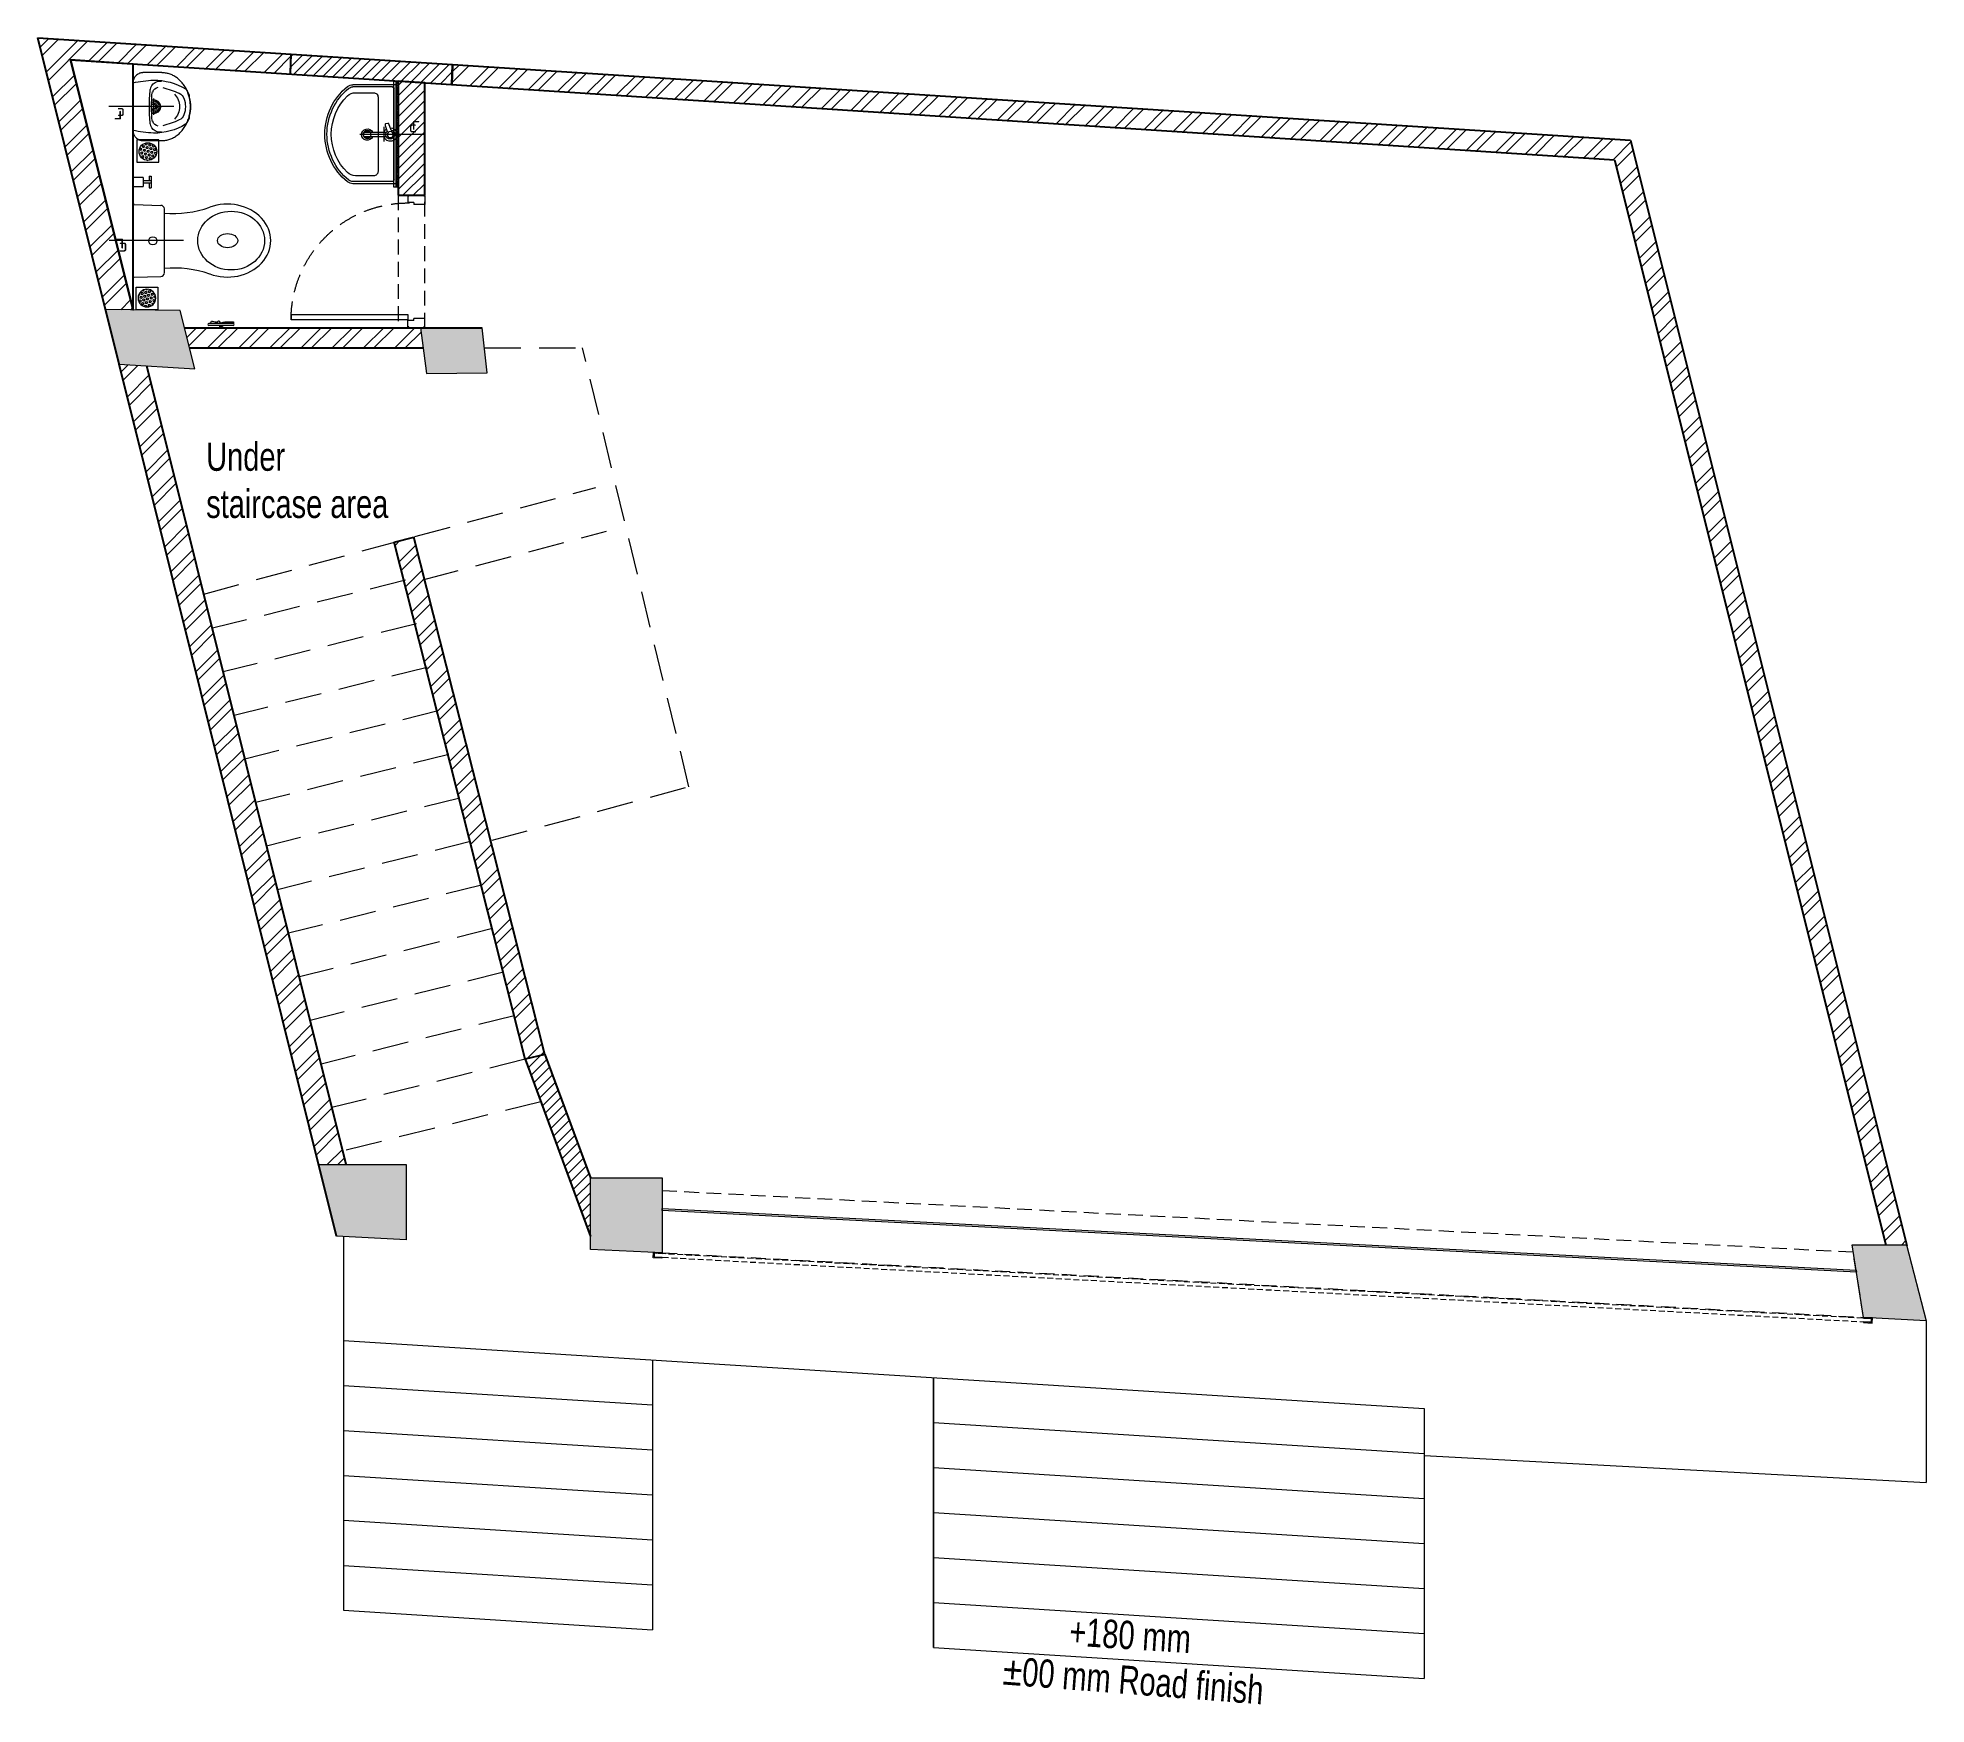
# Model space of a CAD drawing. Header units: feet. Extents: x -3473 to 7210, y -6058 to 3369.
import ezdxf

# ---------------------------------------------------------------- set-up
doc = ezdxf.new("R2010")
doc.units = ezdxf.units.FT
doc.header["$LTSCALE"] = 33
doc.header["$MEASUREMENT"] = 0
for name, pattern in [('( Hidden )', [0.375, 0.25, -0.125]), ('CENTER', [2, 1.25, -0.25, 0.25, -0.25]), ('DOT2', [0.125, 0, -0.125]), ('HIDDEN', [9.525, 6.35, -3.175]), ('HIDDEN2', [4.7625, 3.175, -1.5875]), ('HIDDENX2', [0.75, 0.5, -0.25])]:
    doc.linetypes.add(name, pattern=pattern)
for name, color, linetype, lineweight in [('A-COL', 243, 'Continuous', 9), ('A-Glazing', 4, 'Continuous', 20), ('A-shutter', 8, 'Continuous', 18), ('A-STAIR', 6, 'Continuous', 5), ('beam', 90, 'Continuous', 9), ('centerline-toilets', 2, 'CENTER', 13), ('column hatch', 5, 'Continuous', 0), ('Door', 2, 'Continuous', 13), ('ele', 252, 'Continuous', 13), ('Fhitting', 152, 'Continuous', 30), ('LENS-DIM', 252, 'Continuous', 5), ('LENS-DOOR', 34, 'Continuous', 20), ('LN-HATCH', 251, 'Continuous', 0), ('Mirror', 150, 'Continuous', 20), ('Panelling', 65, 'Continuous', 18), ('PARTITION', 22, 'Continuous', 30), ('rolling shutter', 1, 'Continuous', 5), ('Toilet', 5, 'Continuous', 9)]:
    doc.layers.add(name, color=color, linetype=linetype, lineweight=lineweight)
doc.layers.add('A-WALL', color=1, linetype='Continuous')
doc.styles.get("Standard").update_dxf_attribs({"font": 'GILC____.TTF'})
pattern_1 = [(225, (-8978160.31, 5277344.56), (88.2999593, -88.2999593), []), (225, (-8978219.18, 5277344.56), (88.2999593, -88.2999593), [])]
pattern_2 = [(225, (-8978160.31, 5277344.562), (29.43331977, -29.43331977), [])]

# ---------------------------------------------------------------- blocks, each defined once
blk = doc.blocks.new('*U10')
at = {"layer": 'A-shutter', "color": 5, "ltscale": 10}
for points in [[(41038450, -1561539), (41038450, -1561544), (41038405, -1561544), (41038405, -1561564), (41038450, -1561564), (41038450, -1561569), (41038400, -1561569), (41038400, -1561539)], [(41045256, -1561539), (41045256, -1561544), (41045301, -1561544), (41045301, -1561564), (41045256, -1561564), (41045256, -1561569), (41045306, -1561569), (41045306, -1561539)]]:
    blk.add_lwpolyline(points, close=True, dxfattribs=at)
at = {"layer": 'A-shutter', "color": 5, "linetype": 'HIDDENX2', "ltscale": 2}
blk.add_lwpolyline([(41038405, -1561544), (41038405, -1561564), (41045301, -1561564), (41045301, -1561544)], close=True, dxfattribs=at)
blk = doc.blocks.new('DLF-RSP-AR-CD-DWG-4DT-3113$0$X-TYPICAL TOILET UPPER FLOORS - 02$0$urinals')
at = {"layer": 'Toilet'}
for p, q in [((0, -16), (0, 8)), ((0, -105), (0, -161)), ((-46, -115), (46, -115))]:
    blk.add_line(p, q, dxfattribs=at)
blk.add_lwpolyline([(135, 0), (-135, 0, 0.036949), (-150, -116, 0.138094), (-100, -297, 0.221721), (-52, -318, 0.062656), (0, -325, 0.062656), (52, -318, 0.221721), (100, -297, 0.138094), (150, -116, 0.036949)], format="xyb", close=True, dxfattribs=at)
for centre, radius, start, end in [((-94, -145), 47.1, 93.3708, 154.4824), ((3, -1238), 1145, 90.1625, 95.0265), ((-51, -225), 119, 89.5454, 105.8857), ((0, -996), 891, 89.9918, 93.182), ((0, -115), 40, 167.428, 12.572), ((0, -115), 33, 164.1814, 15.8186), ((0, -115), 32, 163.6049, 16.3951), ((0, -115), 22.6, 155.6653, 24.3347), ((0, -115), 14.7, 139.9109, 40.0891), ((-3, -1238), 1145, 84.9735, 89.8375), ((0, -996), 891, 86.818, 90.0082), ((51, -225), 119, 74.1143, 90.4546), ((94, -145), 47.1, 25.5176, 86.6292), ((-91, -153), 53.8, 148.4868, 188.6401), ((-71, -150), 40.2, 106.7016, 169.725), ((414, -38), 538, 193.994, 204.5632), ((-414, -38), 538, 335.4368, 346.006), ((71, -150), 40.2, 10.275, 73.2984), ((91, -153), 53.8, 351.3599, 31.5132), ((-30, -241), 50, 204.5632, 250.4606), ((-2, -165), 97.6, 225, 270.9552), ((-2, -161), 135, 250.4606, 270.6492), ((2, -165), 97.6, 269.0448, 315), ((2, -161), 135, 269.3508, 289.5394), ((30, -241), 50, 289.5394, 335.4368)]:
    blk.add_arc(centre, radius, start, end, dxfattribs=at)
blk.add_open_spline([(135, 0), (105, 0), (76, 0), (-13, 0), (-73, 0), (-133, 0), (-133, 0), (-134, 0), (-134, 0), (-135, 0), (-135, 0), (-135, 0), (-135, 0), (-135, 0), (-135, 0), (-135, 0), (-135, 0), (-135, 0), (-135, 0), (-135, 0), (-135, 0), (-135, 0), (-135, 0), (-136, 0), (-136, 0), (-136, 0), (-137, 0), (-138, 0), (-138, 0), (-141, 0), (-142, 0), (-146, -1), (-149, -2), (-155, -3), (-158, -5), (-163, -7), (-166, -9), (-171, -13), (-173, -15), (-178, -19), (-180, -22), (-184, -27), (-185, -29), (-188, -35), (-189, -38), (-191, -43), (-191, -46), (-192, -50), (-192, -51), (-192, -52), (-192, -54), (-193, -56), (-193, -56), (-193, -57), (-193, -57), (-193, -57), (-193, -57), (-193, -57), (-193, -57), (-193, -57), (-193, -57), (-193, -58), (-193, -58), (-193, -58), (-193, -58), (-193, -58), (-193, -58), (-193, -58), (-193, -59), (-193, -59), (-193, -60), (-193, -61), (-193, -62), (-193, -65), (-193, -66), (-193, -72), (-193, -75), (-193, -86), (-193, -93), (-193, -114), (-193, -128), (-193, -146), (-193, -145), (-193, -149), (-193, -150), (-193, -154), (-193, -156), (-193, -159), (-193, -159), (-193, -159), (-193, -159), (-193, -160), (-193, -160), (-193, -160), (-193, -160), (-193, -160), (-193, -160), (-193, -160), (-193, -160), (-193, -160), (-193, -160), (-193, -160), (-193, -161), (-193, -161), (-193, -161), (-193, -162), (-193, -162), (-192, -164), (-192, -165), (-192, -168), (-192, -170), (-192, -176), (-191, -180), (-189, -191), (-188, -198), (-183, -212), (-180, -219), (-173, -233), (-169, -240), (-159, -253), (-154, -259), (-142, -271), (-136, -277), (-123, -287), (-115, -292), (-101, -301), (-93, -305), (-77, -311), (-69, -314), (-53, -319), (-44, -321), (-28, -323), (-20, -324), (-9, -325), (-7, -325), (-3, -325), (-1, -325), (2, -325), (4, -325), (8, -325), (11, -325), (21, -324), (27, -323), (42, -321), (50, -319), (67, -315), (75, -312), (92, -305), (100, -301), (115, -292), (123, -288), (136, -277), (143, -271), (155, -259), (160, -252), (170, -238), (174, -231), (181, -217), (184, -210), (188, -195), (190, -188), (191, -179), (191, -178), (192, -174), (192, -171), (192, -168), (192, -167), (192, -164), (192, -162), (192, -160), (192, -160), (192, -160), (192, -160), (192, -160), (192, -159), (192, -159), (192, -159), (192, -158), (192, -157), (192, -156), (192, -155), (192, -152), (192, -150), (192, -143), (192, -144), (192, -132), (192, -124), (192, -99), (192, -82), (192, -65), (192, -64), (192, -62), (192, -60), (192, -58), (192, -58), (192, -57), (192, -57), (192, -57), (192, -57), (192, -57), (192, -57), (192, -57), (192, -57), (192, -57), (192, -57), (192, -56), (192, -56), (192, -55), (192, -55), (192, -53), (192, -52), (192, -48), (191, -46), (190, -40), (189, -37), (186, -31), (184, -28), (180, -22), (178, -19), (173, -14), (170, -12), (164, -8), (161, -6), (155, -3), (151, -2), (145, -1), (142, 0), (137, 0), (136, 0), (135, 0)], degree=3, knots=[0, 0, 0, 0, 0.329607, 0.329607, 0.988822, 0.988822, 0.996691, 0.996691, 0.998638, 0.998638, 0.99992, 0.99992, 1.000227, 1.000227, 1.000534, 1.000534, 1.001148, 1.001148, 1.002375, 1.002375, 1.00483, 1.00483, 1.009739, 1.009739, 1.019558, 1.019558, 1.039196, 1.039196, 1.078472, 1.078472, 1.157024, 1.157024, 1.314128, 1.314128, 1.471232, 1.471232, 1.628335, 1.628335, 1.785439, 1.785439, 1.942543, 1.942543, 2.099647, 2.099647, 2.256751, 2.256751, 2.413855, 2.413855, 2.450944, 2.450944, 2.525122, 2.525122, 2.556641, 2.556641, 2.563699, 2.563699, 2.567479, 2.567479, 2.57001, 2.57001, 2.570783, 2.570783, 2.572328, 2.572328, 2.573873, 2.573873, 2.576964, 2.576964, 2.583145, 2.583145, 2.595507, 2.595507, 2.620232, 2.620232, 2.669681, 2.669681, 2.76858, 2.76858, 2.966376, 2.966376, 3.36197, 3.36197, 3.45996, 3.45996, 3.491387, 3.491387, 3.554241, 3.554241, 3.562213, 3.562213, 3.566829, 3.566829, 3.570018, 3.570018, 3.570684, 3.570684, 3.571294, 3.571294, 3.571904, 3.571904, 3.573124, 3.573124, 3.575564, 3.575564, 3.580444, 3.580444, 3.590203, 3.590203, 3.609723, 3.609723, 3.648762, 3.648762, 3.72684, 3.72684, 3.861362, 3.861362, 3.995884, 3.995884, 4.130406, 4.130406, 4.264928, 4.264928, 4.39945, 4.39945, 4.533972, 4.533972, 4.668494, 4.668494, 4.803016, 4.803016, 4.937539, 4.937539, 5.072061, 5.072061, 5.118026, 5.118026, 5.144558, 5.144558, 5.17109, 5.17109, 5.224154, 5.224154, 5.330281, 5.330281, 5.468863, 5.468863, 5.607445, 5.607445, 5.746027, 5.746027, 5.884609, 5.884609, 6.023191, 6.023191, 6.161773, 6.161773, 6.300355, 6.300355, 6.438937, 6.438937, 6.577519, 6.577519, 6.602876, 6.602876, 6.653589, 6.653589, 6.673028, 6.673028, 6.711906, 6.711906, 6.713712, 6.713712, 6.715518, 6.715518, 6.719129, 6.719129, 6.726351, 6.726351, 6.740796, 6.740796, 6.769686, 6.769686, 6.827466, 6.827466, 6.943027, 6.943027, 7.174147, 7.174147, 7.636387, 7.636387, 7.659394, 7.659394, 7.705407, 7.705407, 7.71212, 7.71212, 7.713128, 7.713128, 7.714137, 7.714137, 7.716153, 7.716153, 7.720185, 7.720185, 7.728249, 7.728249, 7.744378, 7.744378, 7.776636, 7.776636, 7.841152, 7.841152, 7.970184, 7.970184, 8.14844, 8.14844, 8.326696, 8.326696, 8.504953, 8.504953, 8.683209, 8.683209, 8.861465, 8.861465, 9.039722, 9.039722, 9.217978, 9.217978, 9.283185, 9.283185, 9.283185, 9.283185], dxfattribs=at)
blk = doc.blocks.new('jALI')
at = {"layer": 'Toilet', "ltscale": 5}
h = blk.add_hatch(dxfattribs=at)
h.set_pattern_fill('HEX', color=256, scale=50, angle=135, double=1)
h.set_pattern_definition([(135, (-344825.863, 460708.187), (-7.65465545, -7.65465545), [6.25, -12.5]), (255, (-344825.863, 460708.187), (10.4564538, -2.80179835), [6.25, -12.5]), (195, (-344830.282, 460712.606), (2.80179835, -10.4564538), [6.25, -12.5])])
edge = h.paths.add_edge_path()
edge.add_arc((-393188, 163648), 50, -90, 270)
blk.add_lwpolyline([(-393250, 163582), (-393126, 163582), (-393126, 163709), (-393250, 163709)], close=True, dxfattribs=at)
blk.add_circle((-393188, 163648), 50, dxfattribs=at)
blk = doc.blocks.new('Urinal')
at = {"layer": 'centerline-toilets', "linetype": 'HIDDEN', "ltscale": 10}
blk.add_line((0, 231), (0, -137), dxfattribs=at)
at = {"layer": 'Fhitting', "lineweight": 0, "ltscale": 0.5, "rotation": 180}
blk.add_blockref('DLF-RSP-AR-CD-DWG-4DT-3113$0$X-TYPICAL TOILET UPPER FLOORS - 02$0$urinals', (0, 0), dxfattribs=at)
at = {"layer": 'Fhitting', "lineweight": 0, "ltscale": 0.5, "xscale": -1, "rotation": 90}
blk.add_blockref('jALI', (163394, -393104), dxfattribs=at)
at = {"layer": 'centerline-toilets', "linetype": 'DOT2', "insert": (-31, -69), "char_height": 75, "width": 495.83, "attachment_point": 5, "rotation": 270}
blk.add_mtext('{\\fISOCPEUR|b0|i0|c0|p34;℄}', dxfattribs=at)
blk = doc.blocks.new('A$Ced05df80')
at = {"layer": 'centerline-toilets', "linetype": 'HIDDEN', "ltscale": 10}
blk.add_line((19, 395), (-402, 395), dxfattribs=at)
at = {"layer": 'Toilet'}
for p, q in [((-267, 194), (-267, 595)), ((-261, 600), (-110, 594)), ((-90, 575), (-90, 212)), ((-261, 189), (-110, 193)), ((300, -73), (162, -73)), ((300, -85), (162, -85)), ((240, -91), (222, -91)), ((222, -91), (222, -97)), ((240, -97), (222, -97)), ((225, -91), (225, -85)), ((237, -91), (237, -85)), ((240, -91), (240, -97))]:
    blk.add_line(p, q, dxfattribs=at)
blk.add_circle((-155, 394), 22.9, dxfattribs=at)
for centre, radius, start, end in [((-261, 595), 5.72, 87.9546, 180), ((-109, 575), 19.3, 0.3509, 90.8981), ((-41, 1171), 623, 265.4383, 289.4804), ((-36, -382), 622, 70.9381, 95.003), ((-261, 194), 5.72, 180, 272.0454), ((-109, 212), 19.3, 269.1019, 359.6491), ((162, -79), 6, 90, 270), ((300, -79), 6, 270, 90)]:
    blk.add_arc(centre, radius, start, end, dxfattribs=at)
blk.add_ellipse((288, 395), major_axis=(-189, 0), ratio=0.878788, dxfattribs=at)
for centre, major_axis, ratio, start_param, end_param in [((267, 395), (-245, 0), 0.842028, 7.436326, 11.41323), ((268, 395), (-57.2, 0), 0.7, 1.570796326794896, 7.853981633974482)]:
    blk.add_ellipse(centre, major_axis=major_axis, ratio=ratio, start_param=start_param, end_param=end_param, dxfattribs=at)
blk.add_open_spline([(174, -73), (174, -70), (172, -57), (192, -62), (213, -68), (211, -58), (224, -58), (220, -75), (265, -57), (280, -68), (303, -63), (302, -70), (301, -73)], degree=3, knots=[0, 0, 0, 0, 9.744972, 33.823887, 47.583551, 49.497915, 60.560502, 63.822284, 93.508019, 135.756925, 141.904352, 150.301906, 150.301906, 150.301906, 150.301906], dxfattribs=at)
at = {"layer": 'Fhitting', "lineweight": 0, "ltscale": 0.5, "xscale": -1}
blk.add_blockref('jALI', (-393376, -163578), dxfattribs=at)
at = {"layer": 'centerline-toilets', "linetype": 'DOT2', "insert": (-324, 359), "char_height": 85.83, "width": 567.4, "attachment_point": 5, "rotation": 180}
blk.add_mtext('{\\fISOCPEUR|b0|i0|c0|p34;℄}', dxfattribs=at)
blk = doc.blocks.new('*U9')
at = {"layer": 'LENS-DOOR'}
for p, q in [((547492, 1778574), (547492, 1779235)), ((547523, 1779235), (547492, 1779235)), ((547523, 1779235), (547523, 1778574)), ((547447, 1778569), (547452, 1778569)), ((547447, 1778484), (547447, 1778569)), ((547452, 1778574), (547489, 1778574)), ((547452, 1778569), (547452, 1778574)), ((547489, 1778540), (547489, 1778574)), ((547489, 1778540), (547499, 1778540)), ((547523, 1778574), (547492, 1778574)), ((547499, 1778479), (547499, 1778540)), ((548145, 1778479), (548145, 1778540)), ((548156, 1778540), (548145, 1778540)), ((548192, 1778574), (548156, 1778574)), ((548156, 1778540), (548156, 1778574)), ((548192, 1778569), (548192, 1778574)), ((548197, 1778569), (548192, 1778569)), ((548197, 1778484), (548197, 1778569)), ((547447, 1778484), (547452, 1778484)), ((547452, 1778479), (547452, 1778484)), ((547452, 1778479), (547499, 1778479)), ((548192, 1778479), (548145, 1778479)), ((548192, 1778479), (548192, 1778484)), ((548197, 1778484), (548192, 1778484))]:
    blk.add_line(p, q, dxfattribs=at)
at = {"layer": 'LENS-DOOR', "color": 7, "linetype": 'HIDDEN2', "extrusion": (0, 0, -1)}
blk.add_ellipse((547492, 1778574), major_axis=(661, 0), ratio=1, start_param=-1.570791, end_param=0.051209, dxfattribs=at)
blk = doc.blocks.new('Wash Basin')
at = {"layer": 'PARTITION', "lineweight": 9}
h = blk.add_hatch(dxfattribs=at)
h.set_pattern_fill('ANSI38', color=256, scale=70, angle=990, style=0, double=1)
h.set_pattern_definition([(315, (-64.7135, -33.325), (6.18718, 6.18718), []), (45, (-64.7135, -33.325), (6.18718, 18.56155), [21.875, -13.125])])
h.paths.add_polyline_path([(300, -22), (-300, -22), (-300, -34), (300, -34)])
at = {"layer": 'centerline-toilets', "linetype": 'HIDDEN', "ltscale": 10}
blk.add_line((0, -238), (0, 130), dxfattribs=at)
at = {"layer": 'Mirror', "ltscale": 0.5}
blk.add_lwpolyline([(-300, -34), (-300, -46), (300, -46), (300, -34)], close=True, dxfattribs=at)
at = {"layer": 'Panelling', "lineweight": 9}
blk.add_lwpolyline([(-300, -22), (-300, -34), (300, -34), (300, -22)], close=True, dxfattribs=at)
at = {"layer": 'Toilet', "ltscale": 100}
for p, q in [((-280, -32), (-280, -278)), ((-270, -22), (270, -22)), ((-268, -55), (-268, -278)), ((-258, -45), (258, -45)), ((-15, -89), (-15, -208)), ((11, -208), (11, -89)), ((268, -55), (268, -278)), ((280, -32), (280, -278))]:
    blk.add_line(p, q, dxfattribs=at)
blk.add_lwpolyline([(41, -103), (-41, -103)], dxfattribs=at)
blk.add_lwpolyline([(23, -62), (58, -74, -0.414214), (61, -81), (58, -93, -0.414214), (50, -96), (16, -85)], format="xyb", dxfattribs=at)
blk.add_lwpolyline([(-235, -264, 0.191896), (-217, -309, 0.420236), (217, -309, 0.191896), (235, -264), (235, -161, 0.414214), (210, -136), (-210, -136, 0.414214), (-235, -161)], format="xyb", close=True, dxfattribs=at)
for centre, radius in [((-2, -67), 17.5), ((-2, -197), 22.5)]:
    blk.add_circle(centre, radius, dxfattribs=at)
for centre, radius, start, end in [((-270, -32), 10, 90, 180), ((-258, -55), 10, 90, 180), ((258, -55), 10, 0, 90), ((270, -32), 10, 0, 90), ((-2, -197), 32.1, 113.0898, 66.246), ((-2, -197), 20.5, 128.0403, 237.2899), ((-2, -197), 20.5, 304.4733, 50.7332), ((-230, -278), 50, 180, 218.4461), ((0, -89), 348, 219.2826, 320.7174), ((-230, -278), 38, 180, 218.4461), ((0, -89), 336, 219.313, 320.687), ((230, -278), 38, 321.5539, 0), ((230, -278), 50, 321.5539, 0)]:
    blk.add_arc(centre, radius, start, end, dxfattribs=at)
for centre, major_axis, start_param, end_param in [((-2, -67), (0, 38.3), 4.720493, 9.081982), ((-2, -67), (-0.2, -25.6), 1.769108, 7.074098), ((-2, -67), (0, 38.3), 3.484555, 4.083576), ((-2, -208), (-9.04, 9.04), 0.785398, 3.926991)]:
    blk.add_ellipse(centre, major_axis=major_axis, ratio=1, start_param=start_param, end_param=end_param, dxfattribs=at)
at = {"layer": 'centerline-toilets', "linetype": 'DOT2', "insert": (33, 62), "char_height": 75, "width": 495.83, "attachment_point": 5, "rotation": 90}
blk.add_mtext('{\\fISOCPEUR|b0|i0|c0|p34;℄}', dxfattribs=at)

msp = doc.modelspace()

# ---------------------------------------------------------------- hatches: boundary and pattern name
at = {"layer": 'column hatch'}
h = msp.add_hatch(color=8, dxfattribs=at)
h.dxf.hatch_style = 1
h.paths.add_polyline_path([(-2667, 1826), (-3089, 1832), (-3012, 1522), (-2585, 1495)])
h.paths.add_polyline_path([(-958, 1728), (-1308, 1728), (-1274, 1469), (-930, 1473)])
h = msp.add_hatch(color=8, dxfattribs=at)
h.dxf.hatch_style = 1
h.paths.add_polyline_path([(-1388, -3006), (-1883, -3006), (-1782, -3410), (-1388, -3431)])
h.paths.add_polyline_path([(60, -3080), (-347, -3080), (-346, -3486), (60, -3505)])
h.paths.add_polyline_path([(7099, -3460), (6790, -3460), (6855, -3870), (7210, -3889), (7210, -3889)])
at = {"layer": 'LN-HATCH'}
h = msp.add_hatch(dxfattribs=at)
h.set_pattern_fill('ANSI32', color=256, scale=333, angle=180)
h.set_pattern_definition(pattern_1)
h.paths.add_polyline_path([(-2855, 1512), (-3012, 1522), (-1883, -3006), (-1728, -3006)])
h.paths.add_polyline_path([(-2040, 3276), (-3473, 3369), (-3089, 1832), (-2934, 1829), (-3287, 3243), (-2044, 3162)])
h.paths.add_polyline_path([(-1127, 3218), (-1131, 3104), (5447, 2678), (6981, -3460), (7099, -3460), (5537, 2789)])
h = msp.add_hatch(dxfattribs=at)
h.set_pattern_fill('ANSI31', color=256, scale=333, angle=180)
h.set_pattern_definition(pattern_2)
h.paths.add_polyline_path([(-2040, 3276), (-2043, 3173), (-2044, 3162), (-1131, 3104), (-1127, 3218)])
h = msp.add_hatch(dxfattribs=at)
h.set_pattern_fill('ANSI31', color=256, scale=333, angle=180)
h.paths.add_polyline_path([(-1434, 2478), (-1284, 2478), (-1284, 3113), (-1434, 3123)])
h = msp.add_hatch(dxfattribs=at)
h.set_pattern_fill('ANSI32', color=256, scale=333, angle=180)
h.set_pattern_definition(pattern_1)
h.paths.add_polyline_path([(-1308, 1728), (-2643, 1728), (-2615, 1614), (-1293, 1614)])
h = msp.add_hatch(dxfattribs=at)
h.set_pattern_fill('ANSI32', color=256, scale=333, angle=180)
h.set_pattern_definition(pattern_1)
h.paths.add_polyline_path([(-1345, 543), (-1456, 515), (-715, -2410), (-604, -2382)])
h = msp.add_hatch(dxfattribs=at)
h.set_pattern_fill('ANSI31', color=256, scale=333, angle=180)
h.set_pattern_definition(pattern_2)
h.paths.add_polyline_path([(-604, -2382), (-715, -2410), (-346, -3412), (-347, -3080)])

# ---------------------------------------------------------------- linework, layer by layer
at = {"ltscale": 25}
msp.add_line((-727, -1890, 2728), (-728, -1890, 2728), dxfattribs=at)
at = {"layer": 'A-COL'}
for p, q in [((-2667, 1826, 2728), (-3089, 1832, 2728)), ((-3012, 1522, 2728), (-3089, 1832, 2728)), ((-2585, 1495, 2728), (-2667, 1826, 2728)), ((-3012, 1522, 2728), (-2585, 1495, 2728)), ((-1883, -3006, 2728), (-1388, -3006, 2728)), ((-1782, -3410, 2728), (-1883, -3006, 2728)), ((-1744, -3006, 2728), (-1388, -3006, 2728)), ((-1388, -3006, 2728), (-1388, -3431, 2728)), ((-1388, -3006, 2728), (-1388, -3431, 2728)), ((-1388, -3431, 2728), (-1782, -3410, 2728)), ((-1744, -3412, 2728), (-1743, -3416, 2728))]:
    msp.add_line(p, q, dxfattribs=at)
at = {"layer": 'A-COL', "elevation": 2728}
for points in [[(-958, 1728), (-1308, 1728), (-1274, 1469), (-930, 1473)], [(-347, -3080), (60, -3080), (60, -3505), (-346, -3486)], [(6790, -3460), (7099, -3460), (7210, -3889), (6855, -3870)]]:
    msp.add_lwpolyline(points, close=True, dxfattribs=at)
at = {"layer": 'A-Glazing', "elevation": 11137}
msp.add_lwpolyline([(60, -3254), (6813, -3603), (6815, -3615), (60, -3266)], close=True, dxfattribs=at)
at = {"layer": 'A-STAIR', "linetype": '( Hidden )', "ltscale": 25}
for p, q in [((-946, 1614, 2728), (-391, 1614, 2728)), ((211, -868, 2728), (-391, 1614, 2728)), ((-2534, 222, 2728), (-316, 825, 2728)), ((-1294, 302, 2728), (-256, 577, 2728)), ((-1392, 300, 2728), (-2485, 28, 2728)), ((-1331, 54, 2728), (-2424, -219, 2728)), ((-1270, -193, 2728), (-2362, -465, 2728)), ((-1208, -439, 2728), (-2301, -712, 2728)), ((-1147, -686, 2728), (-2239, -958, 2728)), ((-1085, -932, 2728), (-2178, -1204, 2728)), ((-903, -1171, 2728), (211, -868, 2728)), ((-1024, -1178, 2728), (-2116, -1451, 2728)), ((-962, -1425, 2728), (-2055, -1697, 2728)), ((-901, -1671, 2728), (-1993, -1944, 2728)), ((-839, -1918, 2728), (-1932, -2190, 2728)), ((-777, -2164, 2728), (-1870, -2437, 2728)), ((-715, -2410, 2728), (-1809, -2683, 2728)), ((-627, -2650, 2728), (-1748, -2929, 2728))]:
    msp.add_line(p, q, dxfattribs=at)
at = {"layer": 'A-STAIR'}
for p, q in [((-1743, -3412, 2728), (-1743, -5527, 2728)), ((7210, -3889, 2728), (7210, -4805, 2728)), ((-1743, -4000, 2728), (4369, -4386, 2728)), ((4, -4111, 2728), (4, -5637, 2728)), ((-1743, -4255, 2728), (4, -4365, 2728)), ((1594, -5738, 2728), (1594, -4211, 2728)), ((1594, -4211, 2728), (1594, -5738, 2728)), ((1594, -4465, 2728), (4369, -4640, 2728)), ((4369, -4386, 2728), (4369, -5913, 2728)), ((-1743, -4509, 2728), (4, -4620, 2728)), ((4369, -4652, 2728), (7210, -4805, 2728)), ((-1743, -4764, 2728), (4, -4874, 2728)), ((1594, -4720, 2728), (4369, -4895, 2728)), ((-1743, -5018, 2728), (4, -5128, 2728)), ((1594, -4974, 2728), (4369, -5149, 2728)), ((1594, -5229, 2728), (4369, -5404, 2728)), ((-1743, -5273, 2728), (4, -5383, 2728)), ((-1743, -5527, 2728), (4, -5637, 2728)), ((1594, -5483, 2728), (4369, -5658, 2728)), ((1594, -5738, 2728), (4369, -5913, 2728))]:
    msp.add_line(p, q, dxfattribs=at)
at = {"layer": 'A-WALL'}
for p, q in [((-1782, -3410, 2728), (-3473, 3369, 2728)), ((-3473, 3369, 2728), (-2040, 3276, 2728)), ((-2934, 1829, 2728), (-3287, 3243, 2728)), ((-3287, 3243, 2728), (5447, 2678, 2728)), ((-2044, 3162, 2728), (-2040, 3276, 2728)), ((-2040, 3276, 2728), (-1127, 3218, 2728)), ((-1131, 3104, 2728), (-1127, 3218, 2728)), ((-1127, 3218, 2728), (5537, 2789, 2728)), ((5537, 2789, 2728), (7100, -3463, 2728)), ((5447, 2678, 2728), (6981, -3460, 2728)), ((-2643, 1728, 2728), (-958, 1728, 2728)), ((-2615, 1614, 2728), (-1293, 1614, 2728)), ((-1728, -3006, 2728), (-2855, 1512, 2728)), ((-1456, 515, 2728), (-1345, 543, 2728)), ((-604, -2382, 2728), (-1345, 543, 2728)), ((-715, -2410, 2728), (-1456, 515, 2728)), ((-604, -2382, 2728), (-715, -2410, 2728)), ((-715, -2410, 2728), (-346, -3412, 2728)), ((-604, -2382, 2728), (-347, -3080, 2728))]:
    msp.add_line(p, q, dxfattribs=at)
for points, elevation in [([(-2934, 3220), (-3287, 3243), (-2934, 1829)], 2728), ([(-1434, 2478), (-1284, 2478), (-1284, 3113), (-1434, 3123)], 11137)]:
    msp.add_lwpolyline(points, close=True, dxfattribs=dict(at, elevation=elevation))
at = {"layer": 'A-WALL', "elevation": 2728}
for points in [[(-2043, 3173), (-2043, 3173), (-2040, 3276)], [(-1127, 3218), (-1131, 3104)]]:
    msp.add_lwpolyline(points, dxfattribs=at)
at = {"layer": 'beam', "linetype": 'HIDDEN', "ltscale": 0.4, "elevation": 11137}
for points in [[(-1434, 1728), (-1284, 1728), (-1284, 2478), (-1434, 2478)], [(6797, -3502), (60, -3154), (60, -3505), (6855, -3870), (6855, -3870)]]:
    msp.add_lwpolyline(points, close=True, dxfattribs=at)
at = {"layer": 'Toilet', "ltscale": 100}
for p, q in [((-2934, 2579, 2728), (-2934, 2527, 2728)), ((-2877, 2579, 2728), (-2934, 2579, 2728)), ((-2877, 2579, 2728), (-2877, 2527, 2728)), ((-2843, 2586, 2728), (-2843, 2560, 2728)), ((-2843, 2586, 2728), (-2831, 2586, 2728)), ((-2831, 2586, 2728), (-2831, 2520, 2728)), ((-2934, 2527, 2728), (-2877, 2527, 2728)), ((-2831, 2560, 2728), (-2877, 2560, 2728)), ((-2831, 2546, 2728), (-2877, 2546, 2728)), ((-2843, 2546, 2728), (-2843, 2520, 2728)), ((-2843, 2520, 2728), (-2831, 2520, 2728))]:
    msp.add_line(p, q, dxfattribs=at)

# ---------------------------------------------------------------- block references
at = {"layer": 'Door', "rotation": 90.00000000000003}
msp.add_blockref('*U9', (1777195, -545719, 11137), dxfattribs=at)
at = {"layer": 'ele', "color": 0, "lineweight": -2, "xscale": -1, "rotation": 270}
for name, p in [('Urinal', (-2934, 2979, 2728)), ('Wash Basin', (-1412, 2823, 11137))]:
    msp.add_blockref(name, p, dxfattribs=at)
at = {"layer": 'LENS-DIM', "color": 2}
msp.add_blockref('A$Ced05df80', (-2667, 1826, 2728), dxfattribs=at)
at = {"layer": 'rolling shutter', "rotation": 356.9274796199734}
msp.add_blockref('*U10', (-40895699, 3755446, 11137), dxfattribs=at)

# ---------------------------------------------------------------- texts
at = {"layer": 'A-STAIR', "linetype": '( Hidden )', "ltscale": 25, "insert": (-2520, 1079, 19560), "char_height": 160, "attachment_point": 1}
msp.add_mtext_dynamic_manual_height_columns('Under staircase area ', width=1073.8, gutter_width=500, heights=[1479], dxfattribs=at)
at = {"layer": 'A-STAIR', "color": 1, "lineweight": 30, "char_height": 160, "attachment_point": 1}
for s, insert, rotation in [('{\\W6.92892;  }+180 mm', (1738, -5525, 11144), 356.3111), ('{\\W9.063119; }±00 mm Road finish', (1582, -5755, 11144), 355.604)]:
    msp.add_mtext_dynamic_manual_height_columns(s, width=2916.99, gutter_width=500, heights=[1479], dxfattribs=dict(at, insert=insert, rotation=rotation))

doc.saveas('drawing.dxf')
